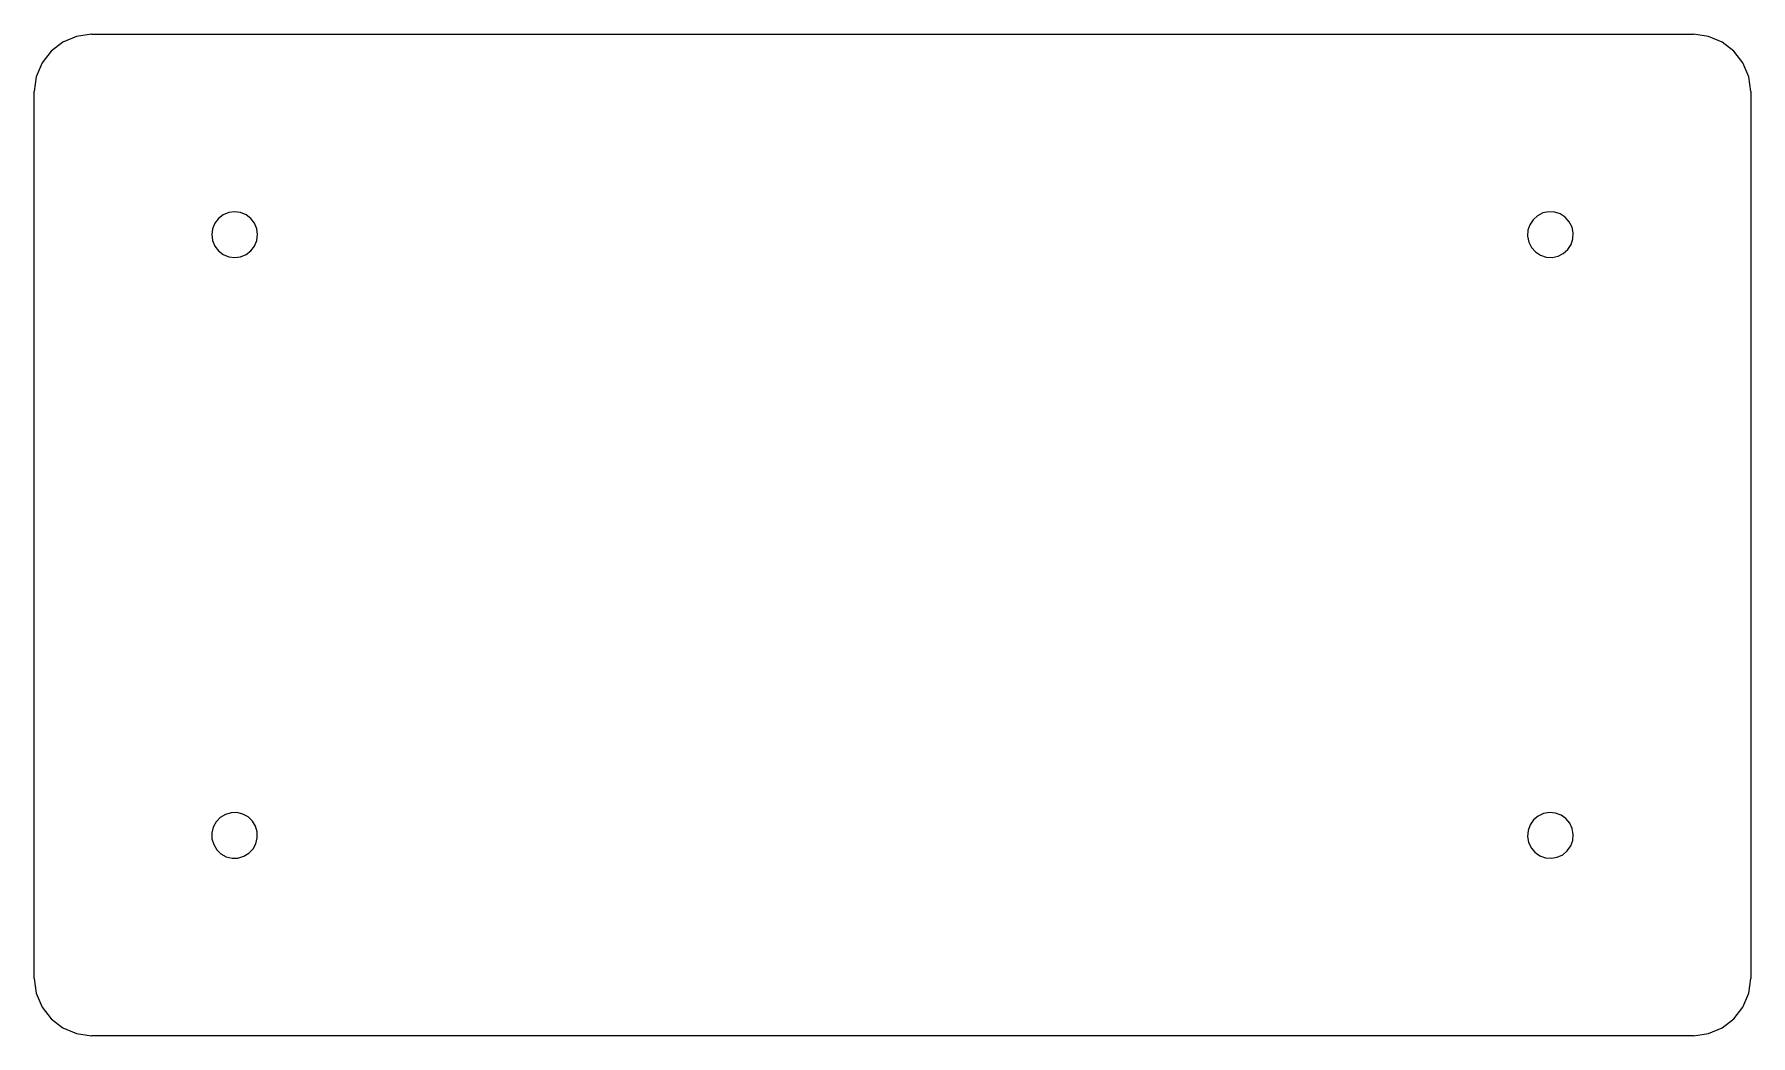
# Model space of a CAD drawing. Extents: x -60 to 60, y -35 to 35.
import ezdxf

# ---------------------------------------------------------------- set-up
doc = ezdxf.new("R2010")
doc.units = 0
doc.header["$MEASUREMENT"] = 0
doc.layers.get('0').update_dxf_attribs({"linetype": 'CONTINUOUS'})

msp = doc.modelspace()

# ---------------------------------------------------------------- linework, layer by layer
for p, q in [((-57.04, 34.86), (-58, 34.46)), ((-56, 35), (-57.04, 34.86)), ((-56, 35), (56, 35)), ((57.04, 34.86), (56, 35)), ((58, 34.46), (57.04, 34.86)), ((-58.83, 33.83), (-59.46, 33)), ((-58, 34.46), (-58.83, 33.83)), ((58.83, 33.83), (58, 34.46)), ((59.46, 33), (58.83, 33.83)), ((-59.46, 33), (-59.86, 32.04)), ((59.86, 32.04), (59.46, 33)), ((-59.86, 32.04), (-60, 31)), ((60, 31), (59.86, 32.04)), ((-60, -31), (-60, 31)), ((60, 31), (60, -31)), ((-47.39, 21.8), (-47.55, 21.41)), ((-47.13, 22.13), (-47.39, 21.8)), ((-46.8, 22.39), (-47.13, 22.13)), ((-46.41, 22.55), (-46.8, 22.39)), ((-46, 22.6), (-46.41, 22.55)), ((-45.59, 22.55), (-46, 22.6)), ((-45.2, 22.39), (-45.59, 22.55)), ((-44.87, 22.13), (-45.2, 22.39)), ((-44.61, 21.8), (-44.87, 22.13)), ((-44.45, 21.41), (-44.61, 21.8)), ((44.56, 21.69), (44.43, 21.3)), ((44.79, 22.04), (44.56, 21.69)), ((45.1, 22.32), (44.79, 22.04)), ((45.47, 22.51), (45.1, 22.32)), ((45.88, 22.6), (45.47, 22.51)), ((46.3, 22.57), (45.88, 22.6)), ((46.69, 22.44), (46.3, 22.57)), ((47.04, 22.21), (46.69, 22.44)), ((47.32, 21.9), (47.04, 22.21)), ((47.51, 21.53), (47.32, 21.9)), ((-47.55, 21.41), (-47.6, 21)), ((-47.6, 21), (-47.55, 20.59)), ((-47.55, 20.59), (-47.39, 20.2)), ((-44.61, 20.2), (-44.45, 20.59)), ((-44.4, 21), (-44.45, 21.41)), ((-44.45, 20.59), (-44.4, 21)), ((44.43, 21.3), (44.4, 20.88)), ((44.4, 20.88), (44.49, 20.47)), ((44.49, 20.47), (44.68, 20.1)), ((47.44, 20.31), (47.57, 20.7)), ((47.6, 21.12), (47.51, 21.53)), ((47.57, 20.7), (47.6, 21.12)), ((-47.39, 20.2), (-47.13, 19.87)), ((-47.13, 19.87), (-46.8, 19.61)), ((-46.8, 19.61), (-46.41, 19.45)), ((-46.41, 19.45), (-46, 19.4)), ((-46, 19.4), (-45.59, 19.45)), ((-45.59, 19.45), (-45.2, 19.61)), ((-45.2, 19.61), (-44.87, 19.87)), ((-44.87, 19.87), (-44.61, 20.2)), ((44.68, 20.1), (44.96, 19.79)), ((44.96, 19.79), (45.31, 19.56)), ((45.31, 19.56), (45.7, 19.43)), ((45.7, 19.43), (46.12, 19.4)), ((46.12, 19.4), (46.53, 19.49)), ((46.53, 19.49), (46.9, 19.68)), ((46.9, 19.68), (47.21, 19.96)), ((47.21, 19.96), (47.44, 20.31)), ((-47.29, -20.05), (-47.49, -20.42)), ((-47, -19.75), (-47.29, -20.05)), ((-46.64, -19.54), (-47, -19.75)), ((-46.24, -19.42), (-46.64, -19.54)), ((-45.83, -19.41), (-46.24, -19.42)), ((-45.42, -19.51), (-45.83, -19.41)), ((-45.05, -19.71), (-45.42, -19.51)), ((-44.75, -20), (-45.05, -19.71)), ((-44.54, -20.36), (-44.75, -20)), ((-44.42, -20.76), (-44.54, -20.36)), ((44.58, -20.26), (44.44, -20.65)), ((44.82, -19.92), (44.58, -20.26)), ((45.14, -19.65), (44.82, -19.92)), ((45.52, -19.47), (45.14, -19.65)), ((45.93, -19.4), (45.52, -19.47)), ((46.35, -19.44), (45.93, -19.4)), ((46.74, -19.58), (46.35, -19.44)), ((47.08, -19.82), (46.74, -19.58)), ((47.35, -20.14), (47.08, -19.82)), ((47.53, -20.52), (47.35, -20.14)), ((-47.49, -20.42), (-47.59, -20.83)), ((-47.59, -20.83), (-47.58, -21.24)), ((-47.58, -21.24), (-47.46, -21.64)), ((-44.71, -21.95), (-44.51, -21.58)), ((-44.51, -21.58), (-44.41, -21.17)), ((-44.41, -21.17), (-44.42, -20.76)), ((44.44, -20.65), (44.4, -21.07)), ((44.4, -21.07), (44.47, -21.48)), ((44.47, -21.48), (44.65, -21.86)), ((47.42, -21.74), (47.56, -21.35)), ((47.6, -20.93), (47.53, -20.52)), ((47.56, -21.35), (47.6, -20.93)), ((-47.46, -21.64), (-47.25, -22)), ((-47.25, -22), (-46.95, -22.29)), ((-46.95, -22.29), (-46.58, -22.49)), ((-46.58, -22.49), (-46.17, -22.59)), ((-46.17, -22.59), (-45.76, -22.58)), ((-45.76, -22.58), (-45.36, -22.46)), ((-45.36, -22.46), (-45, -22.25)), ((-45, -22.25), (-44.71, -21.95)), ((44.65, -21.86), (44.92, -22.18)), ((44.92, -22.18), (45.26, -22.42)), ((45.26, -22.42), (45.65, -22.56)), ((45.65, -22.56), (46.07, -22.6)), ((46.07, -22.6), (46.48, -22.53)), ((46.48, -22.53), (46.86, -22.35)), ((46.86, -22.35), (47.18, -22.08)), ((47.18, -22.08), (47.42, -21.74)), ((-60, -31), (-59.86, -32.04)), ((59.86, -32.04), (60, -31)), ((-59.86, -32.04), (-59.46, -33)), ((59.46, -33), (59.86, -32.04)), ((-59.46, -33), (-58.83, -33.83)), ((58.83, -33.83), (59.46, -33)), ((-58.83, -33.83), (-58, -34.46)), ((-58, -34.46), (-57.04, -34.86)), ((57.04, -34.86), (58, -34.46)), ((58, -34.46), (58.83, -33.83)), ((-57.04, -34.86), (-56, -35)), ((56, -35), (-56, -35)), ((56, -35), (57.04, -34.86))]:
    msp.add_line(p, q)

doc.saveas('drawing.dxf')
